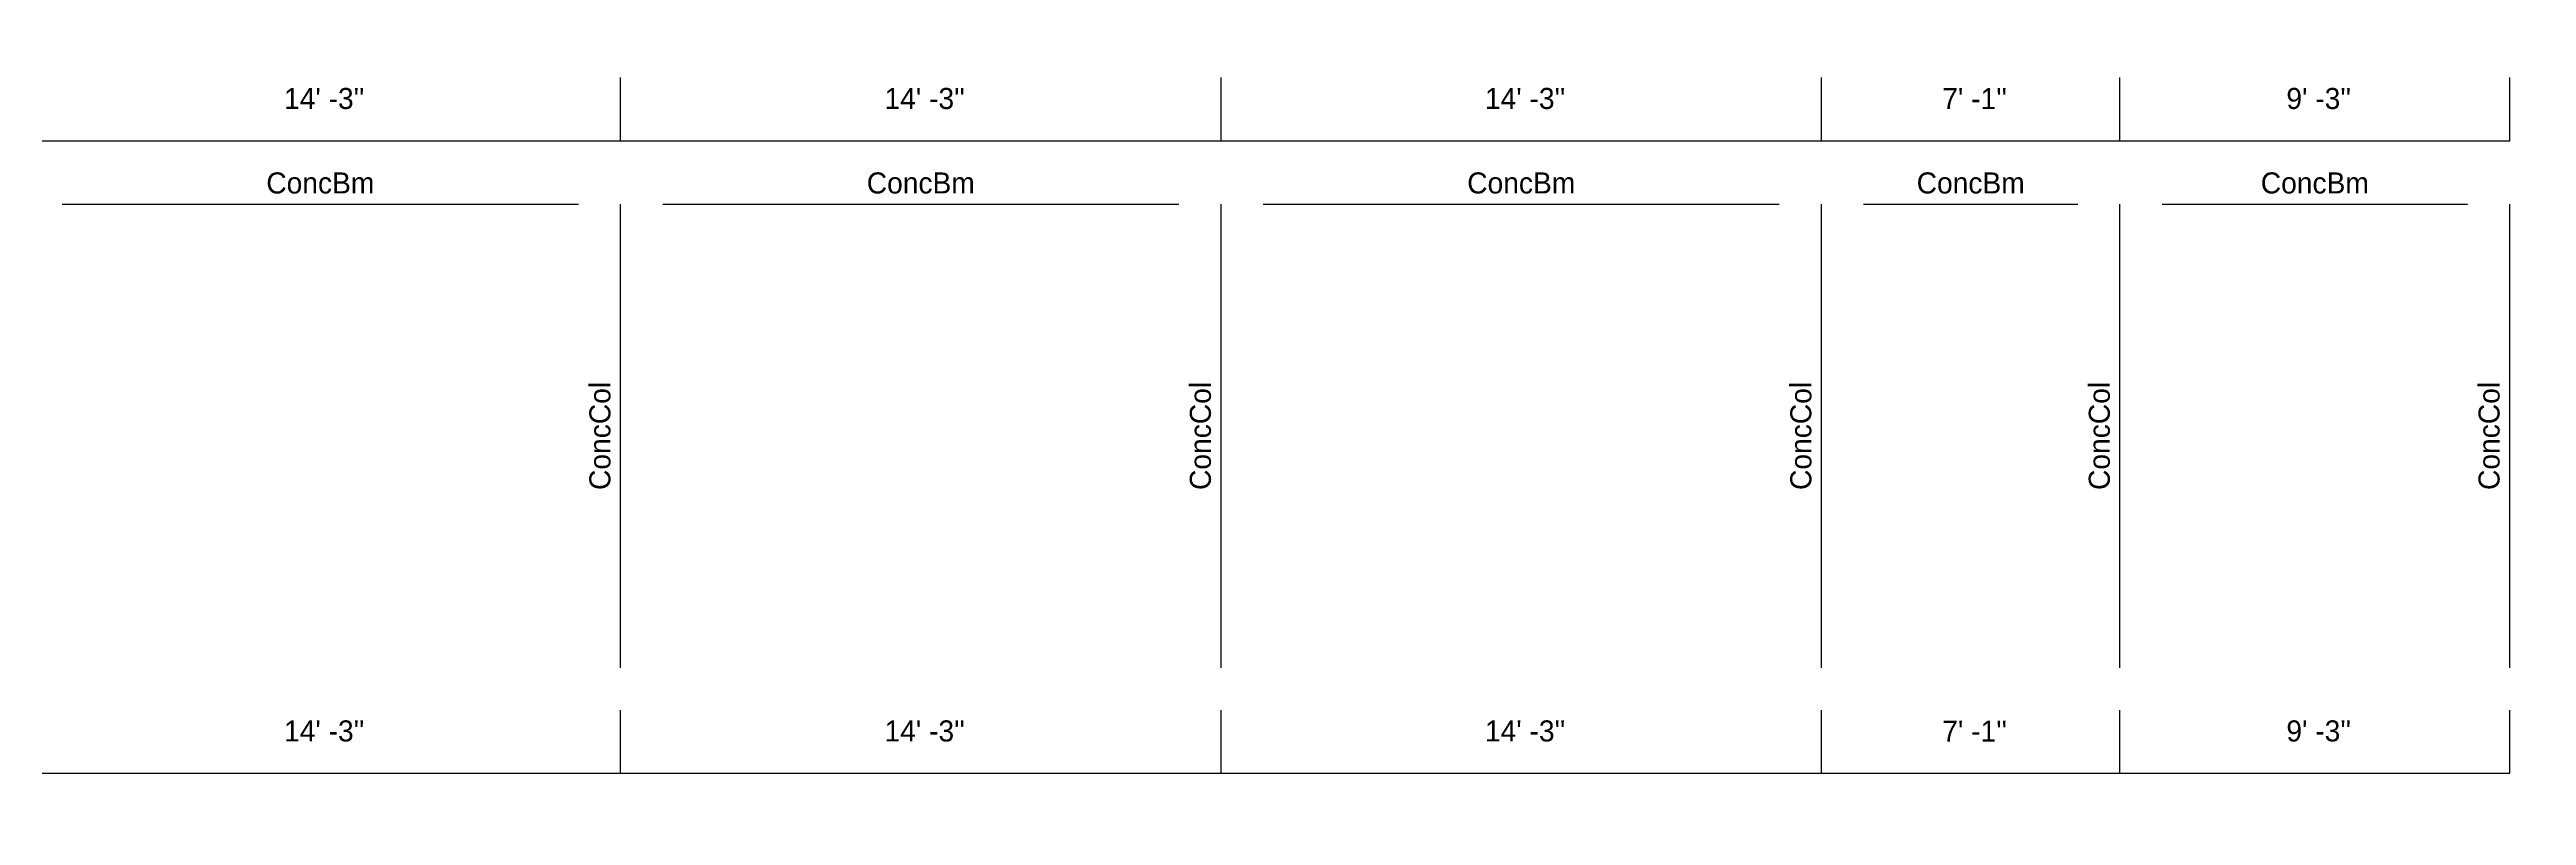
# Model space of a CAD drawing. Extents: x -38 to 2998, y -195 to 11529.
# Drawn here: x 2292 to 2998, y 2706 to 2924 of the extents above; entities that cross this region are included whole.
import ezdxf
from ezdxf.enums import TextEntityAlignment as Align

# ---------------------------------------------------------------- set-up
doc = ezdxf.new("R2010")
doc.units = 0
doc.header["$MEASUREMENT"] = 0
doc.layers.get('0').update_dxf_attribs({"linetype": 'CONTINUOUS'})
for name, color, linetype in [('CENTERLINES', 7, 'CONTINUOUS'), ('DIMENSIONS', 4, 'CONTINUOUS'), ('TEXT', 5, 'CONTINUOUS')]:
    doc.layers.add(name, color=color, linetype=linetype)
doc.dimstyles.get("Standard").update_dxf_attribs({"dimtxt": 0.18, "dimasz": 0.18, "dimexe": 0.18, "dimexo": 0.0625, "dimgap": 0.09, "dimtad": 0, "dimtih": 1, "dimtoh": 1, "dimdec": 4, "dimzin": 0, "dimtxsty": 'STANDARD', "dimcen": 0.09, "dimazin": 3, "dimtfac": 1, "dimtdec": 4, "dimtofl": 0, "dimtmove": 0, "dimatfit": 3, "dimtolj": 1, "dimtzin": 0})

# ---------------------------------------------------------------- blocks, each defined once
blk = doc.blocks.new('*D7757')
at = {"color": 1, "linetype": 'BYBLOCK'}
for points in [[(2288.73, 2902.77), (2287.67, 2901.71), (2280.25, 2894.29), (2279.19, 2893.23)], [(2459.73, 2902.77), (2458.67, 2901.71), (2451.25, 2894.29), (2450.19, 2893.23)]]:
    blk.add_solid(points, dxfattribs=at)
at = {"layer": 'DIMENSIONS', "color": 9, "linetype": 'BYBLOCK'}
for p, q in [((2283.96, 2898), (2283.96, 2916)), ((2454.96, 2898), (2454.96, 2916))]:
    blk.add_line(p, q, dxfattribs=at)
at = {"layer": 'DIMENSIONS', "color": 0, "linetype": 'BYBLOCK'}
blk.add_line((2283.96, 2898), (2454.96, 2898), dxfattribs=at)
at = {"layer": 'DIMENSIONS', "color": 0, "linetype": 'BYBLOCK', "insert": (2369.46, 2910), "char_height": 6, "attachment_point": 5}
blk.add_mtext("\\A1; 14' -3''", dxfattribs=at)
blk = doc.blocks.new('*D7758')
at = {"color": 1, "linetype": 'BYBLOCK'}
for points in [[(2459.73, 2902.77), (2458.67, 2901.71), (2451.25, 2894.29), (2450.19, 2893.23)], [(2630.73, 2902.77), (2629.67, 2901.71), (2622.25, 2894.29), (2621.19, 2893.23)]]:
    blk.add_solid(points, dxfattribs=at)
at = {"layer": 'DIMENSIONS', "color": 9, "linetype": 'BYBLOCK'}
for p, q in [((2454.96, 2898), (2454.96, 2916)), ((2625.96, 2898), (2625.96, 2916))]:
    blk.add_line(p, q, dxfattribs=at)
at = {"layer": 'DIMENSIONS', "color": 0, "linetype": 'BYBLOCK'}
blk.add_line((2454.96, 2898), (2625.96, 2898), dxfattribs=at)
at = {"layer": 'DIMENSIONS', "color": 0, "linetype": 'BYBLOCK', "insert": (2540.46, 2910), "char_height": 6, "attachment_point": 5}
blk.add_mtext("\\A1; 14' -3''", dxfattribs=at)
blk = doc.blocks.new('*D7759')
at = {"color": 1, "linetype": 'BYBLOCK'}
for points in [[(2630.73, 2902.77), (2629.67, 2901.71), (2622.25, 2894.29), (2621.19, 2893.23)], [(2801.73, 2902.77), (2800.67, 2901.71), (2793.25, 2894.29), (2792.19, 2893.23)]]:
    blk.add_solid(points, dxfattribs=at)
at = {"layer": 'DIMENSIONS', "color": 9, "linetype": 'BYBLOCK'}
for p, q in [((2625.96, 2898), (2625.96, 2916)), ((2796.96, 2898), (2796.96, 2916))]:
    blk.add_line(p, q, dxfattribs=at)
at = {"layer": 'DIMENSIONS', "color": 0, "linetype": 'BYBLOCK'}
blk.add_line((2625.96, 2898), (2796.96, 2898), dxfattribs=at)
at = {"layer": 'DIMENSIONS', "color": 0, "linetype": 'BYBLOCK', "insert": (2711.46, 2910), "char_height": 6, "attachment_point": 5}
blk.add_mtext("\\A1; 14' -3''", dxfattribs=at)
blk = doc.blocks.new('*D7760')
at = {"color": 1, "linetype": 'BYBLOCK'}
for points in [[(2801.73, 2902.77), (2800.67, 2901.71), (2793.25, 2894.29), (2792.19, 2893.23)], [(2886.73, 2902.77), (2885.67, 2901.71), (2878.24, 2894.29), (2877.18, 2893.23)]]:
    blk.add_solid(points, dxfattribs=at)
at = {"layer": 'DIMENSIONS', "color": 9, "linetype": 'BYBLOCK'}
for p, q in [((2796.96, 2898), (2796.96, 2916)), ((2881.96, 2898), (2881.96, 2916))]:
    blk.add_line(p, q, dxfattribs=at)
at = {"layer": 'DIMENSIONS', "color": 0, "linetype": 'BYBLOCK'}
blk.add_line((2796.96, 2898), (2881.96, 2898), dxfattribs=at)
at = {"layer": 'DIMENSIONS', "color": 0, "linetype": 'BYBLOCK', "insert": (2839.46, 2910), "char_height": 6, "attachment_point": 5}
blk.add_mtext("\\A1; 7' -1''", dxfattribs=at)
blk = doc.blocks.new('*D7761')
at = {"color": 1, "linetype": 'BYBLOCK'}
for points in [[(2886.73, 2902.77), (2885.67, 2901.71), (2878.24, 2894.29), (2877.18, 2893.23)], [(2997.73, 2902.77), (2996.67, 2901.71), (2989.24, 2894.29), (2988.18, 2893.23)]]:
    blk.add_solid(points, dxfattribs=at)
at = {"layer": 'DIMENSIONS', "color": 9, "linetype": 'BYBLOCK'}
for p, q in [((2881.96, 2898), (2881.96, 2916)), ((2992.96, 2898), (2992.96, 2916))]:
    blk.add_line(p, q, dxfattribs=at)
at = {"layer": 'DIMENSIONS', "color": 0, "linetype": 'BYBLOCK'}
blk.add_line((2881.96, 2898), (2992.96, 2898), dxfattribs=at)
at = {"layer": 'DIMENSIONS', "color": 0, "linetype": 'BYBLOCK', "insert": (2937.46, 2910), "char_height": 6, "attachment_point": 5}
blk.add_mtext("\\A1; 9' -3''", dxfattribs=at)
blk = doc.blocks.new('*D8227')
at = {"color": 1, "linetype": 'BYBLOCK'}
for points in [[(2288.73, 2722.77), (2287.67, 2721.71), (2280.25, 2714.29), (2279.19, 2713.23)], [(2459.73, 2722.77), (2458.67, 2721.71), (2451.25, 2714.29), (2450.19, 2713.23)]]:
    blk.add_solid(points, dxfattribs=at)
at = {"layer": 'DIMENSIONS', "color": 9, "linetype": 'BYBLOCK'}
for p, q in [((2283.96, 2718), (2283.96, 2736)), ((2454.96, 2718), (2454.96, 2736))]:
    blk.add_line(p, q, dxfattribs=at)
at = {"layer": 'DIMENSIONS', "color": 0, "linetype": 'BYBLOCK'}
blk.add_line((2283.96, 2718), (2454.96, 2718), dxfattribs=at)
at = {"layer": 'DIMENSIONS', "color": 0, "linetype": 'BYBLOCK', "insert": (2369.46, 2730), "char_height": 6, "attachment_point": 5}
blk.add_mtext("\\A1; 14' -3''", dxfattribs=at)
blk = doc.blocks.new('*D8228')
at = {"color": 1, "linetype": 'BYBLOCK'}
for points in [[(2459.73, 2722.77), (2458.67, 2721.71), (2451.25, 2714.29), (2450.19, 2713.23)], [(2630.73, 2722.77), (2629.67, 2721.71), (2622.25, 2714.29), (2621.19, 2713.23)]]:
    blk.add_solid(points, dxfattribs=at)
at = {"layer": 'DIMENSIONS', "color": 9, "linetype": 'BYBLOCK'}
for p, q in [((2454.96, 2718), (2454.96, 2736)), ((2625.96, 2718), (2625.96, 2736))]:
    blk.add_line(p, q, dxfattribs=at)
at = {"layer": 'DIMENSIONS', "color": 0, "linetype": 'BYBLOCK'}
blk.add_line((2454.96, 2718), (2625.96, 2718), dxfattribs=at)
at = {"layer": 'DIMENSIONS', "color": 0, "linetype": 'BYBLOCK', "insert": (2540.46, 2730), "char_height": 6, "attachment_point": 5}
blk.add_mtext("\\A1; 14' -3''", dxfattribs=at)
blk = doc.blocks.new('*D8229')
at = {"color": 1, "linetype": 'BYBLOCK'}
for points in [[(2630.73, 2722.77), (2629.67, 2721.71), (2622.25, 2714.29), (2621.19, 2713.23)], [(2801.73, 2722.77), (2800.67, 2721.71), (2793.25, 2714.29), (2792.19, 2713.23)]]:
    blk.add_solid(points, dxfattribs=at)
at = {"layer": 'DIMENSIONS', "color": 9, "linetype": 'BYBLOCK'}
for p, q in [((2625.96, 2718), (2625.96, 2736)), ((2796.96, 2718), (2796.96, 2736))]:
    blk.add_line(p, q, dxfattribs=at)
at = {"layer": 'DIMENSIONS', "color": 0, "linetype": 'BYBLOCK'}
blk.add_line((2625.96, 2718), (2796.96, 2718), dxfattribs=at)
at = {"layer": 'DIMENSIONS', "color": 0, "linetype": 'BYBLOCK', "insert": (2711.46, 2730), "char_height": 6, "attachment_point": 5}
blk.add_mtext("\\A1; 14' -3''", dxfattribs=at)
blk = doc.blocks.new('*D8230')
at = {"color": 1, "linetype": 'BYBLOCK'}
for points in [[(2801.73, 2722.77), (2800.67, 2721.71), (2793.25, 2714.29), (2792.19, 2713.23)], [(2886.73, 2722.77), (2885.67, 2721.71), (2878.24, 2714.29), (2877.18, 2713.23)]]:
    blk.add_solid(points, dxfattribs=at)
at = {"layer": 'DIMENSIONS', "color": 9, "linetype": 'BYBLOCK'}
for p, q in [((2796.96, 2718), (2796.96, 2736)), ((2881.96, 2718), (2881.96, 2736))]:
    blk.add_line(p, q, dxfattribs=at)
at = {"layer": 'DIMENSIONS', "color": 0, "linetype": 'BYBLOCK'}
blk.add_line((2796.96, 2718), (2881.96, 2718), dxfattribs=at)
at = {"layer": 'DIMENSIONS', "color": 0, "linetype": 'BYBLOCK', "insert": (2839.46, 2730), "char_height": 6, "attachment_point": 5}
blk.add_mtext("\\A1; 7' -1''", dxfattribs=at)
blk = doc.blocks.new('*D8231')
at = {"color": 1, "linetype": 'BYBLOCK'}
for points in [[(2886.73, 2722.77), (2885.67, 2721.71), (2878.24, 2714.29), (2877.18, 2713.23)], [(2997.73, 2722.77), (2996.67, 2721.71), (2989.24, 2714.29), (2988.18, 2713.23)]]:
    blk.add_solid(points, dxfattribs=at)
at = {"layer": 'DIMENSIONS', "color": 9, "linetype": 'BYBLOCK'}
for p, q in [((2881.96, 2718), (2881.96, 2736)), ((2992.96, 2718), (2992.96, 2736))]:
    blk.add_line(p, q, dxfattribs=at)
at = {"layer": 'DIMENSIONS', "color": 0, "linetype": 'BYBLOCK'}
blk.add_line((2881.96, 2718), (2992.96, 2718), dxfattribs=at)
at = {"layer": 'DIMENSIONS', "color": 0, "linetype": 'BYBLOCK', "insert": (2937.46, 2730), "char_height": 6, "attachment_point": 5}
blk.add_mtext("\\A1; 9' -3''", dxfattribs=at)
blk = doc.blocks.new('*D8248')
at = {"color": 1, "linetype": 'BYBLOCK'}
for points in [[(2288.73, 2902.77), (2287.67, 2901.71), (2280.25, 2894.29), (2279.19, 2893.23)], [(2459.73, 2902.77), (2458.67, 2901.71), (2451.25, 2894.29), (2450.19, 2893.23)]]:
    blk.add_solid(points, dxfattribs=at)
at = {"layer": 'DIMENSIONS', "color": 9, "linetype": 'BYBLOCK'}
for p, q in [((2283.96, 2898), (2283.96, 2916)), ((2454.96, 2898), (2454.96, 2916))]:
    blk.add_line(p, q, dxfattribs=at)
at = {"layer": 'DIMENSIONS', "color": 0, "linetype": 'BYBLOCK'}
blk.add_line((2283.96, 2898), (2454.96, 2898), dxfattribs=at)
at = {"layer": 'DIMENSIONS', "color": 0, "linetype": 'BYBLOCK', "insert": (2369.46, 2910), "char_height": 6, "attachment_point": 5}
blk.add_mtext("\\A1; 14' -3''", dxfattribs=at)
blk = doc.blocks.new('*D8249')
at = {"color": 1, "linetype": 'BYBLOCK'}
for points in [[(2459.73, 2902.77), (2458.67, 2901.71), (2451.25, 2894.29), (2450.19, 2893.23)], [(2630.73, 2902.77), (2629.67, 2901.71), (2622.25, 2894.29), (2621.19, 2893.23)]]:
    blk.add_solid(points, dxfattribs=at)
at = {"layer": 'DIMENSIONS', "color": 9, "linetype": 'BYBLOCK'}
for p, q in [((2454.96, 2898), (2454.96, 2916)), ((2625.96, 2898), (2625.96, 2916))]:
    blk.add_line(p, q, dxfattribs=at)
at = {"layer": 'DIMENSIONS', "color": 0, "linetype": 'BYBLOCK'}
blk.add_line((2454.96, 2898), (2625.96, 2898), dxfattribs=at)
at = {"layer": 'DIMENSIONS', "color": 0, "linetype": 'BYBLOCK', "insert": (2540.46, 2910), "char_height": 6, "attachment_point": 5}
blk.add_mtext("\\A1; 14' -3''", dxfattribs=at)
blk = doc.blocks.new('*D8250')
at = {"color": 1, "linetype": 'BYBLOCK'}
for points in [[(2630.73, 2902.77), (2629.67, 2901.71), (2622.25, 2894.29), (2621.19, 2893.23)], [(2801.73, 2902.77), (2800.67, 2901.71), (2793.25, 2894.29), (2792.19, 2893.23)]]:
    blk.add_solid(points, dxfattribs=at)
at = {"layer": 'DIMENSIONS', "color": 9, "linetype": 'BYBLOCK'}
for p, q in [((2625.96, 2898), (2625.96, 2916)), ((2796.96, 2898), (2796.96, 2916))]:
    blk.add_line(p, q, dxfattribs=at)
at = {"layer": 'DIMENSIONS', "color": 0, "linetype": 'BYBLOCK'}
blk.add_line((2625.96, 2898), (2796.96, 2898), dxfattribs=at)
at = {"layer": 'DIMENSIONS', "color": 0, "linetype": 'BYBLOCK', "insert": (2711.46, 2910), "char_height": 6, "attachment_point": 5}
blk.add_mtext("\\A1; 14' -3''", dxfattribs=at)
blk = doc.blocks.new('*D8251')
at = {"color": 1, "linetype": 'BYBLOCK'}
for points in [[(2801.73, 2902.77), (2800.67, 2901.71), (2793.25, 2894.29), (2792.19, 2893.23)], [(2886.73, 2902.77), (2885.67, 2901.71), (2878.24, 2894.29), (2877.18, 2893.23)]]:
    blk.add_solid(points, dxfattribs=at)
at = {"layer": 'DIMENSIONS', "color": 9, "linetype": 'BYBLOCK'}
for p, q in [((2796.96, 2898), (2796.96, 2916)), ((2881.96, 2898), (2881.96, 2916))]:
    blk.add_line(p, q, dxfattribs=at)
at = {"layer": 'DIMENSIONS', "color": 0, "linetype": 'BYBLOCK'}
blk.add_line((2796.96, 2898), (2881.96, 2898), dxfattribs=at)
at = {"layer": 'DIMENSIONS', "color": 0, "linetype": 'BYBLOCK', "insert": (2839.46, 2910), "char_height": 6, "attachment_point": 5}
blk.add_mtext("\\A1; 7' -1''", dxfattribs=at)
blk = doc.blocks.new('*D8252')
at = {"color": 1, "linetype": 'BYBLOCK'}
for points in [[(2886.73, 2902.77), (2885.67, 2901.71), (2878.24, 2894.29), (2877.18, 2893.23)], [(2997.73, 2902.77), (2996.67, 2901.71), (2989.24, 2894.29), (2988.18, 2893.23)]]:
    blk.add_solid(points, dxfattribs=at)
at = {"layer": 'DIMENSIONS', "color": 9, "linetype": 'BYBLOCK'}
for p, q in [((2881.96, 2898), (2881.96, 2916)), ((2992.96, 2898), (2992.96, 2916))]:
    blk.add_line(p, q, dxfattribs=at)
at = {"layer": 'DIMENSIONS', "color": 0, "linetype": 'BYBLOCK'}
blk.add_line((2881.96, 2898), (2992.96, 2898), dxfattribs=at)
at = {"layer": 'DIMENSIONS', "color": 0, "linetype": 'BYBLOCK', "insert": (2937.46, 2910), "char_height": 6, "attachment_point": 5}
blk.add_mtext("\\A1; 9' -3''", dxfattribs=at)
blk = doc.blocks.new('*D8697')
at = {"color": 1, "linetype": 'BYBLOCK'}
for points in [[(2288.73, 2722.77), (2287.67, 2721.71), (2280.25, 2714.29), (2279.19, 2713.23)], [(2459.73, 2722.77), (2458.67, 2721.71), (2451.25, 2714.29), (2450.19, 2713.23)]]:
    blk.add_solid(points, dxfattribs=at)
at = {"layer": 'DIMENSIONS', "color": 9, "linetype": 'BYBLOCK'}
for p, q in [((2283.96, 2718), (2283.96, 2736)), ((2454.96, 2718), (2454.96, 2736))]:
    blk.add_line(p, q, dxfattribs=at)
at = {"layer": 'DIMENSIONS', "color": 0, "linetype": 'BYBLOCK'}
blk.add_line((2283.96, 2718), (2454.96, 2718), dxfattribs=at)
at = {"layer": 'DIMENSIONS', "color": 0, "linetype": 'BYBLOCK', "insert": (2369.46, 2730), "char_height": 6, "attachment_point": 5}
blk.add_mtext("\\A1; 14' -3''", dxfattribs=at)
blk = doc.blocks.new('*D8698')
at = {"color": 1, "linetype": 'BYBLOCK'}
for points in [[(2459.73, 2722.77), (2458.67, 2721.71), (2451.25, 2714.29), (2450.19, 2713.23)], [(2630.73, 2722.77), (2629.67, 2721.71), (2622.25, 2714.29), (2621.19, 2713.23)]]:
    blk.add_solid(points, dxfattribs=at)
at = {"layer": 'DIMENSIONS', "color": 9, "linetype": 'BYBLOCK'}
for p, q in [((2454.96, 2718), (2454.96, 2736)), ((2625.96, 2718), (2625.96, 2736))]:
    blk.add_line(p, q, dxfattribs=at)
at = {"layer": 'DIMENSIONS', "color": 0, "linetype": 'BYBLOCK'}
blk.add_line((2454.96, 2718), (2625.96, 2718), dxfattribs=at)
at = {"layer": 'DIMENSIONS', "color": 0, "linetype": 'BYBLOCK', "insert": (2540.46, 2730), "char_height": 6, "attachment_point": 5}
blk.add_mtext("\\A1; 14' -3''", dxfattribs=at)
blk = doc.blocks.new('*D8699')
at = {"color": 1, "linetype": 'BYBLOCK'}
for points in [[(2630.73, 2722.77), (2629.67, 2721.71), (2622.25, 2714.29), (2621.19, 2713.23)], [(2801.73, 2722.77), (2800.67, 2721.71), (2793.25, 2714.29), (2792.19, 2713.23)]]:
    blk.add_solid(points, dxfattribs=at)
at = {"layer": 'DIMENSIONS', "color": 9, "linetype": 'BYBLOCK'}
for p, q in [((2625.96, 2718), (2625.96, 2736)), ((2796.96, 2718), (2796.96, 2736))]:
    blk.add_line(p, q, dxfattribs=at)
at = {"layer": 'DIMENSIONS', "color": 0, "linetype": 'BYBLOCK'}
blk.add_line((2625.96, 2718), (2796.96, 2718), dxfattribs=at)
at = {"layer": 'DIMENSIONS', "color": 0, "linetype": 'BYBLOCK', "insert": (2711.46, 2730), "char_height": 6, "attachment_point": 5}
blk.add_mtext("\\A1; 14' -3''", dxfattribs=at)
blk = doc.blocks.new('*D8700')
at = {"color": 1, "linetype": 'BYBLOCK'}
for points in [[(2801.73, 2722.77), (2800.67, 2721.71), (2793.25, 2714.29), (2792.19, 2713.23)], [(2886.73, 2722.77), (2885.67, 2721.71), (2878.24, 2714.29), (2877.18, 2713.23)]]:
    blk.add_solid(points, dxfattribs=at)
at = {"layer": 'DIMENSIONS', "color": 9, "linetype": 'BYBLOCK'}
for p, q in [((2796.96, 2718), (2796.96, 2736)), ((2881.96, 2718), (2881.96, 2736))]:
    blk.add_line(p, q, dxfattribs=at)
at = {"layer": 'DIMENSIONS', "color": 0, "linetype": 'BYBLOCK'}
blk.add_line((2796.96, 2718), (2881.96, 2718), dxfattribs=at)
at = {"layer": 'DIMENSIONS', "color": 0, "linetype": 'BYBLOCK', "insert": (2839.46, 2730), "char_height": 6, "attachment_point": 5}
blk.add_mtext("\\A1; 7' -1''", dxfattribs=at)
blk = doc.blocks.new('*D8701')
at = {"color": 1, "linetype": 'BYBLOCK'}
for points in [[(2886.73, 2722.77), (2885.67, 2721.71), (2878.24, 2714.29), (2877.18, 2713.23)], [(2997.73, 2722.77), (2996.67, 2721.71), (2989.24, 2714.29), (2988.18, 2713.23)]]:
    blk.add_solid(points, dxfattribs=at)
at = {"layer": 'DIMENSIONS', "color": 9, "linetype": 'BYBLOCK'}
for p, q in [((2881.96, 2718), (2881.96, 2736)), ((2992.96, 2718), (2992.96, 2736))]:
    blk.add_line(p, q, dxfattribs=at)
at = {"layer": 'DIMENSIONS', "color": 0, "linetype": 'BYBLOCK'}
blk.add_line((2881.96, 2718), (2992.96, 2718), dxfattribs=at)
at = {"layer": 'DIMENSIONS', "color": 0, "linetype": 'BYBLOCK', "insert": (2937.46, 2730), "char_height": 6, "attachment_point": 5}
blk.add_mtext("\\A1; 9' -3''", dxfattribs=at)
blk = doc.blocks.new('*D8718')
at = {"color": 1, "linetype": 'BYBLOCK'}
for points in [[(2288.73, 2902.77), (2287.67, 2901.71), (2280.25, 2894.29), (2279.19, 2893.23)], [(2459.73, 2902.77), (2458.67, 2901.71), (2451.25, 2894.29), (2450.19, 2893.23)]]:
    blk.add_solid(points, dxfattribs=at)
at = {"layer": 'DIMENSIONS', "color": 9, "linetype": 'BYBLOCK'}
for p, q in [((2283.96, 2898), (2283.96, 2916)), ((2454.96, 2898), (2454.96, 2916))]:
    blk.add_line(p, q, dxfattribs=at)
at = {"layer": 'DIMENSIONS', "color": 0, "linetype": 'BYBLOCK'}
blk.add_line((2283.96, 2898), (2454.96, 2898), dxfattribs=at)
at = {"layer": 'DIMENSIONS', "color": 0, "linetype": 'BYBLOCK', "insert": (2369.46, 2910), "char_height": 6, "attachment_point": 5}
blk.add_mtext("\\A1; 14' -3''", dxfattribs=at)
blk = doc.blocks.new('*D8719')
at = {"color": 1, "linetype": 'BYBLOCK'}
for points in [[(2459.73, 2902.77), (2458.67, 2901.71), (2451.25, 2894.29), (2450.19, 2893.23)], [(2630.73, 2902.77), (2629.67, 2901.71), (2622.25, 2894.29), (2621.19, 2893.23)]]:
    blk.add_solid(points, dxfattribs=at)
at = {"layer": 'DIMENSIONS', "color": 9, "linetype": 'BYBLOCK'}
for p, q in [((2454.96, 2898), (2454.96, 2916)), ((2625.96, 2898), (2625.96, 2916))]:
    blk.add_line(p, q, dxfattribs=at)
at = {"layer": 'DIMENSIONS', "color": 0, "linetype": 'BYBLOCK'}
blk.add_line((2454.96, 2898), (2625.96, 2898), dxfattribs=at)
at = {"layer": 'DIMENSIONS', "color": 0, "linetype": 'BYBLOCK', "insert": (2540.46, 2910), "char_height": 6, "attachment_point": 5}
blk.add_mtext("\\A1; 14' -3''", dxfattribs=at)
blk = doc.blocks.new('*D8720')
at = {"color": 1, "linetype": 'BYBLOCK'}
for points in [[(2630.73, 2902.77), (2629.67, 2901.71), (2622.25, 2894.29), (2621.19, 2893.23)], [(2801.73, 2902.77), (2800.67, 2901.71), (2793.25, 2894.29), (2792.19, 2893.23)]]:
    blk.add_solid(points, dxfattribs=at)
at = {"layer": 'DIMENSIONS', "color": 9, "linetype": 'BYBLOCK'}
for p, q in [((2625.96, 2898), (2625.96, 2916)), ((2796.96, 2898), (2796.96, 2916))]:
    blk.add_line(p, q, dxfattribs=at)
at = {"layer": 'DIMENSIONS', "color": 0, "linetype": 'BYBLOCK'}
blk.add_line((2625.96, 2898), (2796.96, 2898), dxfattribs=at)
at = {"layer": 'DIMENSIONS', "color": 0, "linetype": 'BYBLOCK', "insert": (2711.46, 2910), "char_height": 6, "attachment_point": 5}
blk.add_mtext("\\A1; 14' -3''", dxfattribs=at)
blk = doc.blocks.new('*D8721')
at = {"color": 1, "linetype": 'BYBLOCK'}
for points in [[(2801.73, 2902.77), (2800.67, 2901.71), (2793.25, 2894.29), (2792.19, 2893.23)], [(2886.73, 2902.77), (2885.67, 2901.71), (2878.24, 2894.29), (2877.18, 2893.23)]]:
    blk.add_solid(points, dxfattribs=at)
at = {"layer": 'DIMENSIONS', "color": 9, "linetype": 'BYBLOCK'}
for p, q in [((2796.96, 2898), (2796.96, 2916)), ((2881.96, 2898), (2881.96, 2916))]:
    blk.add_line(p, q, dxfattribs=at)
at = {"layer": 'DIMENSIONS', "color": 0, "linetype": 'BYBLOCK'}
blk.add_line((2796.96, 2898), (2881.96, 2898), dxfattribs=at)
at = {"layer": 'DIMENSIONS', "color": 0, "linetype": 'BYBLOCK', "insert": (2839.46, 2910), "char_height": 6, "attachment_point": 5}
blk.add_mtext("\\A1; 7' -1''", dxfattribs=at)
blk = doc.blocks.new('*D8722')
at = {"color": 1, "linetype": 'BYBLOCK'}
for points in [[(2886.73, 2902.77), (2885.67, 2901.71), (2878.24, 2894.29), (2877.18, 2893.23)], [(2997.73, 2902.77), (2996.67, 2901.71), (2989.24, 2894.29), (2988.18, 2893.23)]]:
    blk.add_solid(points, dxfattribs=at)
at = {"layer": 'DIMENSIONS', "color": 9, "linetype": 'BYBLOCK'}
for p, q in [((2881.96, 2898), (2881.96, 2916)), ((2992.96, 2898), (2992.96, 2916))]:
    blk.add_line(p, q, dxfattribs=at)
at = {"layer": 'DIMENSIONS', "color": 0, "linetype": 'BYBLOCK'}
blk.add_line((2881.96, 2898), (2992.96, 2898), dxfattribs=at)
at = {"layer": 'DIMENSIONS', "color": 0, "linetype": 'BYBLOCK', "insert": (2937.46, 2910), "char_height": 6, "attachment_point": 5}
blk.add_mtext("\\A1; 9' -3''", dxfattribs=at)
blk = doc.blocks.new('*D9167')
at = {"color": 1, "linetype": 'BYBLOCK'}
for points in [[(2288.73, 2722.77), (2287.67, 2721.71), (2280.25, 2714.29), (2279.19, 2713.23)], [(2459.73, 2722.77), (2458.67, 2721.71), (2451.25, 2714.29), (2450.19, 2713.23)]]:
    blk.add_solid(points, dxfattribs=at)
at = {"layer": 'DIMENSIONS', "color": 9, "linetype": 'BYBLOCK'}
for p, q in [((2283.96, 2718), (2283.96, 2736)), ((2454.96, 2718), (2454.96, 2736))]:
    blk.add_line(p, q, dxfattribs=at)
at = {"layer": 'DIMENSIONS', "color": 0, "linetype": 'BYBLOCK'}
blk.add_line((2283.96, 2718), (2454.96, 2718), dxfattribs=at)
at = {"layer": 'DIMENSIONS', "color": 0, "linetype": 'BYBLOCK', "insert": (2369.46, 2730), "char_height": 6, "attachment_point": 5}
blk.add_mtext("\\A1; 14' -3''", dxfattribs=at)
blk = doc.blocks.new('*D9168')
at = {"color": 1, "linetype": 'BYBLOCK'}
for points in [[(2459.73, 2722.77), (2458.67, 2721.71), (2451.25, 2714.29), (2450.19, 2713.23)], [(2630.73, 2722.77), (2629.67, 2721.71), (2622.25, 2714.29), (2621.19, 2713.23)]]:
    blk.add_solid(points, dxfattribs=at)
at = {"layer": 'DIMENSIONS', "color": 9, "linetype": 'BYBLOCK'}
for p, q in [((2454.96, 2718), (2454.96, 2736)), ((2625.96, 2718), (2625.96, 2736))]:
    blk.add_line(p, q, dxfattribs=at)
at = {"layer": 'DIMENSIONS', "color": 0, "linetype": 'BYBLOCK'}
blk.add_line((2454.96, 2718), (2625.96, 2718), dxfattribs=at)
at = {"layer": 'DIMENSIONS', "color": 0, "linetype": 'BYBLOCK', "insert": (2540.46, 2730), "char_height": 6, "attachment_point": 5}
blk.add_mtext("\\A1; 14' -3''", dxfattribs=at)
blk = doc.blocks.new('*D9169')
at = {"color": 1, "linetype": 'BYBLOCK'}
for points in [[(2630.73, 2722.77), (2629.67, 2721.71), (2622.25, 2714.29), (2621.19, 2713.23)], [(2801.73, 2722.77), (2800.67, 2721.71), (2793.25, 2714.29), (2792.19, 2713.23)]]:
    blk.add_solid(points, dxfattribs=at)
at = {"layer": 'DIMENSIONS', "color": 9, "linetype": 'BYBLOCK'}
for p, q in [((2625.96, 2718), (2625.96, 2736)), ((2796.96, 2718), (2796.96, 2736))]:
    blk.add_line(p, q, dxfattribs=at)
at = {"layer": 'DIMENSIONS', "color": 0, "linetype": 'BYBLOCK'}
blk.add_line((2625.96, 2718), (2796.96, 2718), dxfattribs=at)
at = {"layer": 'DIMENSIONS', "color": 0, "linetype": 'BYBLOCK', "insert": (2711.46, 2730), "char_height": 6, "attachment_point": 5}
blk.add_mtext("\\A1; 14' -3''", dxfattribs=at)
blk = doc.blocks.new('*D9170')
at = {"color": 1, "linetype": 'BYBLOCK'}
for points in [[(2801.73, 2722.77), (2800.67, 2721.71), (2793.25, 2714.29), (2792.19, 2713.23)], [(2886.73, 2722.77), (2885.67, 2721.71), (2878.24, 2714.29), (2877.18, 2713.23)]]:
    blk.add_solid(points, dxfattribs=at)
at = {"layer": 'DIMENSIONS', "color": 9, "linetype": 'BYBLOCK'}
for p, q in [((2796.96, 2718), (2796.96, 2736)), ((2881.96, 2718), (2881.96, 2736))]:
    blk.add_line(p, q, dxfattribs=at)
at = {"layer": 'DIMENSIONS', "color": 0, "linetype": 'BYBLOCK'}
blk.add_line((2796.96, 2718), (2881.96, 2718), dxfattribs=at)
at = {"layer": 'DIMENSIONS', "color": 0, "linetype": 'BYBLOCK', "insert": (2839.46, 2730), "char_height": 6, "attachment_point": 5}
blk.add_mtext("\\A1; 7' -1''", dxfattribs=at)
blk = doc.blocks.new('*D9171')
at = {"color": 1, "linetype": 'BYBLOCK'}
for points in [[(2886.73, 2722.77), (2885.67, 2721.71), (2878.24, 2714.29), (2877.18, 2713.23)], [(2997.73, 2722.77), (2996.67, 2721.71), (2989.24, 2714.29), (2988.18, 2713.23)]]:
    blk.add_solid(points, dxfattribs=at)
at = {"layer": 'DIMENSIONS', "color": 9, "linetype": 'BYBLOCK'}
for p, q in [((2881.96, 2718), (2881.96, 2736)), ((2992.96, 2718), (2992.96, 2736))]:
    blk.add_line(p, q, dxfattribs=at)
at = {"layer": 'DIMENSIONS', "color": 0, "linetype": 'BYBLOCK'}
blk.add_line((2881.96, 2718), (2992.96, 2718), dxfattribs=at)
at = {"layer": 'DIMENSIONS', "color": 0, "linetype": 'BYBLOCK', "insert": (2937.46, 2730), "char_height": 6, "attachment_point": 5}
blk.add_mtext("\\A1; 9' -3''", dxfattribs=at)
blk = doc.blocks.new('*D9188')
at = {"color": 1, "linetype": 'BYBLOCK'}
for points in [[(2288.73, 2902.77), (2287.67, 2901.71), (2280.25, 2894.29), (2279.19, 2893.23)], [(2459.73, 2902.77), (2458.67, 2901.71), (2451.25, 2894.29), (2450.19, 2893.23)]]:
    blk.add_solid(points, dxfattribs=at)
at = {"layer": 'DIMENSIONS', "color": 9, "linetype": 'BYBLOCK'}
for p, q in [((2283.96, 2898), (2283.96, 2916)), ((2454.96, 2898), (2454.96, 2916))]:
    blk.add_line(p, q, dxfattribs=at)
at = {"layer": 'DIMENSIONS', "color": 0, "linetype": 'BYBLOCK'}
blk.add_line((2283.96, 2898), (2454.96, 2898), dxfattribs=at)
at = {"layer": 'DIMENSIONS', "color": 0, "linetype": 'BYBLOCK', "insert": (2369.46, 2910), "char_height": 6, "attachment_point": 5}
blk.add_mtext("\\A1; 14' -3''", dxfattribs=at)
blk = doc.blocks.new('*D9189')
at = {"color": 1, "linetype": 'BYBLOCK'}
for points in [[(2459.73, 2902.77), (2458.67, 2901.71), (2451.25, 2894.29), (2450.19, 2893.23)], [(2630.73, 2902.77), (2629.67, 2901.71), (2622.25, 2894.29), (2621.19, 2893.23)]]:
    blk.add_solid(points, dxfattribs=at)
at = {"layer": 'DIMENSIONS', "color": 9, "linetype": 'BYBLOCK'}
for p, q in [((2454.96, 2898), (2454.96, 2916)), ((2625.96, 2898), (2625.96, 2916))]:
    blk.add_line(p, q, dxfattribs=at)
at = {"layer": 'DIMENSIONS', "color": 0, "linetype": 'BYBLOCK'}
blk.add_line((2454.96, 2898), (2625.96, 2898), dxfattribs=at)
at = {"layer": 'DIMENSIONS', "color": 0, "linetype": 'BYBLOCK', "insert": (2540.46, 2910), "char_height": 6, "attachment_point": 5}
blk.add_mtext("\\A1; 14' -3''", dxfattribs=at)
blk = doc.blocks.new('*D9190')
at = {"color": 1, "linetype": 'BYBLOCK'}
for points in [[(2630.73, 2902.77), (2629.67, 2901.71), (2622.25, 2894.29), (2621.19, 2893.23)], [(2801.73, 2902.77), (2800.67, 2901.71), (2793.25, 2894.29), (2792.19, 2893.23)]]:
    blk.add_solid(points, dxfattribs=at)
at = {"layer": 'DIMENSIONS', "color": 9, "linetype": 'BYBLOCK'}
for p, q in [((2625.96, 2898), (2625.96, 2916)), ((2796.96, 2898), (2796.96, 2916))]:
    blk.add_line(p, q, dxfattribs=at)
at = {"layer": 'DIMENSIONS', "color": 0, "linetype": 'BYBLOCK'}
blk.add_line((2625.96, 2898), (2796.96, 2898), dxfattribs=at)
at = {"layer": 'DIMENSIONS', "color": 0, "linetype": 'BYBLOCK', "insert": (2711.46, 2910), "char_height": 6, "attachment_point": 5}
blk.add_mtext("\\A1; 14' -3''", dxfattribs=at)
blk = doc.blocks.new('*D9191')
at = {"color": 1, "linetype": 'BYBLOCK'}
for points in [[(2801.73, 2902.77), (2800.67, 2901.71), (2793.25, 2894.29), (2792.19, 2893.23)], [(2886.73, 2902.77), (2885.67, 2901.71), (2878.24, 2894.29), (2877.18, 2893.23)]]:
    blk.add_solid(points, dxfattribs=at)
at = {"layer": 'DIMENSIONS', "color": 9, "linetype": 'BYBLOCK'}
for p, q in [((2796.96, 2898), (2796.96, 2916)), ((2881.96, 2898), (2881.96, 2916))]:
    blk.add_line(p, q, dxfattribs=at)
at = {"layer": 'DIMENSIONS', "color": 0, "linetype": 'BYBLOCK'}
blk.add_line((2796.96, 2898), (2881.96, 2898), dxfattribs=at)
at = {"layer": 'DIMENSIONS', "color": 0, "linetype": 'BYBLOCK', "insert": (2839.46, 2910), "char_height": 6, "attachment_point": 5}
blk.add_mtext("\\A1; 7' -1''", dxfattribs=at)
blk = doc.blocks.new('*D9192')
at = {"color": 1, "linetype": 'BYBLOCK'}
for points in [[(2886.73, 2902.77), (2885.67, 2901.71), (2878.24, 2894.29), (2877.18, 2893.23)], [(2997.73, 2902.77), (2996.67, 2901.71), (2989.24, 2894.29), (2988.18, 2893.23)]]:
    blk.add_solid(points, dxfattribs=at)
at = {"layer": 'DIMENSIONS', "color": 9, "linetype": 'BYBLOCK'}
for p, q in [((2881.96, 2898), (2881.96, 2916)), ((2992.96, 2898), (2992.96, 2916))]:
    blk.add_line(p, q, dxfattribs=at)
at = {"layer": 'DIMENSIONS', "color": 0, "linetype": 'BYBLOCK'}
blk.add_line((2881.96, 2898), (2992.96, 2898), dxfattribs=at)
at = {"layer": 'DIMENSIONS', "color": 0, "linetype": 'BYBLOCK', "insert": (2937.46, 2910), "char_height": 6, "attachment_point": 5}
blk.add_mtext("\\A1; 9' -3''", dxfattribs=at)

msp = doc.modelspace()

# ---------------------------------------------------------------- linework, layer by layer
at = {"layer": 'CENTERLINES', "color": 0, "linetype": 'CONTINUOUS'}
for p, q in [((2295.96, 2880), (2442.96, 2880)), ((2295.96, 2880), (2442.96, 2880)), ((2295.96, 2880), (2442.96, 2880)), ((2454.96, 2748), (2454.96, 2880)), ((2454.96, 2748), (2454.96, 2880)), ((2454.96, 2748), (2454.96, 2880)), ((2466.96, 2880), (2613.96, 2880)), ((2466.96, 2880), (2613.96, 2880)), ((2466.96, 2880), (2613.96, 2880)), ((2625.96, 2748), (2625.96, 2880)), ((2625.96, 2748), (2625.96, 2880)), ((2625.96, 2748), (2625.96, 2880)), ((2637.96, 2880), (2784.96, 2880)), ((2637.96, 2880), (2784.96, 2880)), ((2637.96, 2880), (2784.96, 2880)), ((2796.96, 2748), (2796.96, 2880)), ((2796.96, 2748), (2796.96, 2880)), ((2796.96, 2748), (2796.96, 2880)), ((2808.96, 2880), (2869.956, 2880)), ((2808.96, 2880), (2869.956, 2880)), ((2808.96, 2880), (2869.956, 2880)), ((2881.956, 2748), (2881.956, 2880)), ((2881.956, 2748), (2881.956, 2880)), ((2881.956, 2748), (2881.956, 2880)), ((2893.956, 2880), (2980.956, 2880)), ((2893.956, 2880), (2980.956, 2880)), ((2893.956, 2880), (2980.956, 2880)), ((2992.956, 2748), (2992.956, 2880)), ((2992.956, 2748), (2992.956, 2880)), ((2992.956, 2748), (2992.956, 2880))]:
    msp.add_line(p, q, dxfattribs=at)

# ---------------------------------------------------------------- texts
at = {"layer": 'TEXT', "color": 0}
for p in [(2369.46, 2886), (2369.46, 2886), (2369.46, 2886), (2540.46, 2886), (2540.46, 2886), (2540.46, 2886), (2711.46, 2886), (2711.46, 2886), (2711.46, 2886), (2839.458, 2886), (2839.458, 2886), (2839.458, 2886), (2937.456, 2886), (2937.456, 2886), (2937.456, 2886)]:
    msp.add_text('ConcBm', height=6, dxfattribs=at).set_placement(p, align=Align.MIDDLE)
for p in [(2448.96, 2814), (2448.96, 2814), (2448.96, 2814), (2619.96, 2814), (2619.96, 2814), (2619.96, 2814), (2790.96, 2814), (2790.96, 2814), (2790.96, 2814), (2875.956, 2814), (2875.956, 2814), (2875.956, 2814), (2986.956, 2814), (2986.956, 2814), (2986.956, 2814)]:
    msp.add_text('ConcCol', height=6, rotation=90, dxfattribs=at).set_placement(p, align=Align.MIDDLE)

# ---------------------------------------------------------------- dimensions: what is measured, and where the dimension line sits
at = {"layer": 'DIMENSIONS'}
for base, p1, p2, picture, middle in [((2454.96, 2898), (2283.96, 2886), (2454.96, 2886), '*D7757', (2369.46, 2886)), ((2454.96, 2898), (2283.96, 2886), (2454.96, 2886), '*D8248', (2369.46, 2886)), ((2454.96, 2898), (2283.96, 2886), (2454.96, 2886), '*D8718', (2369.46, 2886)), ((2454.96, 2898), (2283.96, 2886), (2454.96, 2886), '*D9188', (2369.46, 2886)), ((2625.96, 2898), (2454.96, 2886), (2625.96, 2886), '*D7758', (2540.46, 2886)), ((2625.96, 2898), (2454.96, 2886), (2625.96, 2886), '*D8249', (2540.46, 2886)), ((2625.96, 2898), (2454.96, 2886), (2625.96, 2886), '*D8719', (2540.46, 2886)), ((2625.96, 2898), (2454.96, 2886), (2625.96, 2886), '*D9189', (2540.46, 2886)), ((2796.96, 2898), (2625.96, 2886), (2796.96, 2886), '*D7759', (2711.46, 2886)), ((2796.96, 2898), (2625.96, 2886), (2796.96, 2886), '*D8250', (2711.46, 2886)), ((2796.96, 2898), (2625.96, 2886), (2796.96, 2886), '*D8720', (2711.46, 2886)), ((2796.96, 2898), (2625.96, 2886), (2796.96, 2886), '*D9190', (2711.46, 2886)), ((2881.956, 2898), (2796.96, 2886), (2881.956, 2886), '*D7760', (2839.458, 2886)), ((2881.956, 2898), (2796.96, 2886), (2881.956, 2886), '*D8251', (2839.458, 2886)), ((2881.956, 2898), (2796.96, 2886), (2881.956, 2886), '*D8721', (2839.458, 2886)), ((2881.956, 2898), (2796.96, 2886), (2881.956, 2886), '*D9191', (2839.458, 2886)), ((2992.956, 2898), (2881.956, 2886), (2992.956, 2886), '*D7761', (2937.456, 2886)), ((2992.956, 2898), (2881.956, 2886), (2992.956, 2886), '*D8252', (2937.456, 2886)), ((2992.956, 2898), (2881.956, 2886), (2992.956, 2886), '*D8722', (2937.456, 2886)), ((2992.956, 2898), (2881.956, 2886), (2992.956, 2886), '*D9192', (2937.456, 2886)), ((2454.96, 2718), (2283.96, 2706), (2454.96, 2706), '*D8227', (2369.46, 2706)), ((2454.96, 2718), (2283.96, 2706), (2454.96, 2706), '*D8697', (2369.46, 2706)), ((2454.96, 2718), (2283.96, 2706), (2454.96, 2706), '*D9167', (2369.46, 2706)), ((2625.96, 2718), (2454.96, 2706), (2625.96, 2706), '*D8228', (2540.46, 2706)), ((2625.96, 2718), (2454.96, 2706), (2625.96, 2706), '*D8698', (2540.46, 2706)), ((2625.96, 2718), (2454.96, 2706), (2625.96, 2706), '*D9168', (2540.46, 2706)), ((2796.96, 2718), (2625.96, 2706), (2796.96, 2706), '*D8229', (2711.46, 2706)), ((2796.96, 2718), (2625.96, 2706), (2796.96, 2706), '*D8699', (2711.46, 2706)), ((2796.96, 2718), (2625.96, 2706), (2796.96, 2706), '*D9169', (2711.46, 2706)), ((2881.956, 2718), (2796.96, 2706), (2881.956, 2706), '*D8230', (2839.458, 2706)), ((2881.956, 2718), (2796.96, 2706), (2881.956, 2706), '*D8700', (2839.458, 2706)), ((2881.956, 2718), (2796.96, 2706), (2881.956, 2706), '*D9170', (2839.458, 2706)), ((2992.956, 2718), (2881.956, 2706), (2992.956, 2706), '*D8231', (2937.456, 2706)), ((2992.956, 2718), (2881.956, 2706), (2992.956, 2706), '*D8701', (2937.456, 2706)), ((2992.956, 2718), (2881.956, 2706), (2992.956, 2706), '*D9171', (2937.456, 2706))]:
    dim = msp.add_linear_dim(base=base, p1=p1, p2=p2, dimstyle='STANDARD', dxfattribs=at)
    dim.commit()
    dim.dimension.update_dxf_attribs({"geometry": picture, "text_midpoint": middle})

doc.saveas('drawing.dxf')
